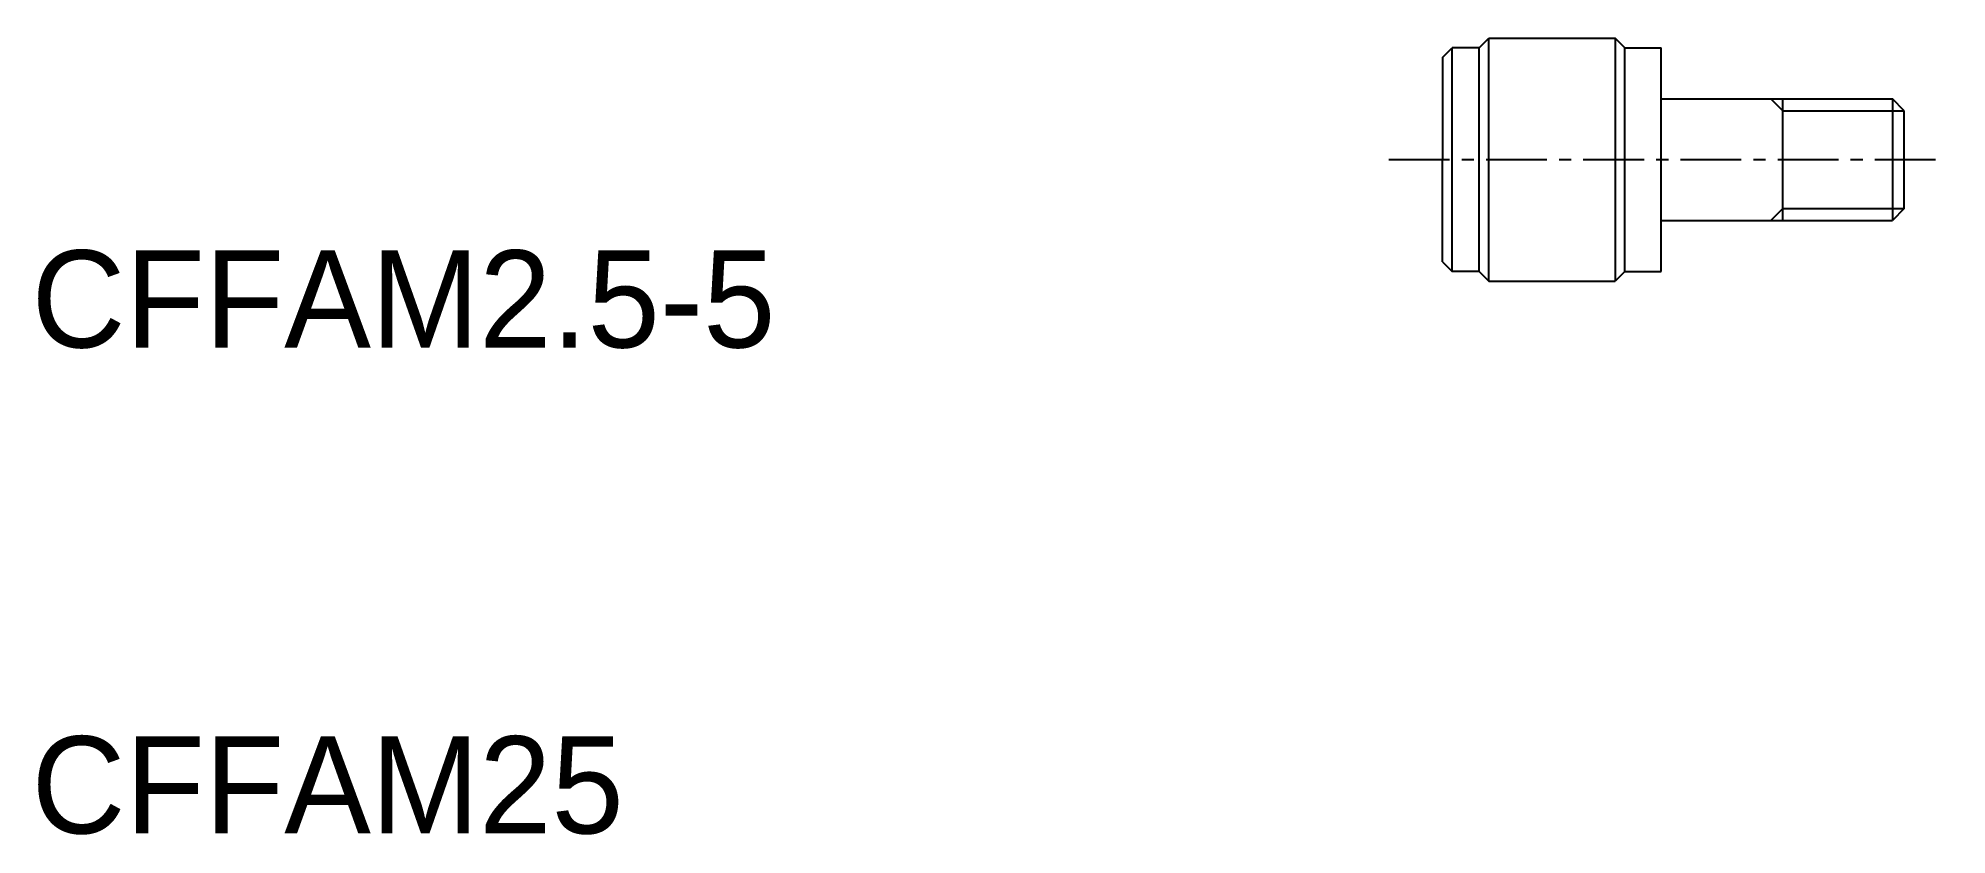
# Model space of a CAD drawing. Extents: x 134.2 to 173.5, y 110 to 126.4.
import ezdxf

# ---------------------------------------------------------------- set-up
doc = ezdxf.new("R2010")
doc.units = 0
doc.linetypes.add('CENTER', pattern=[2, 1.25, -0.25, 0.25, -0.25])
doc.layers.get('0').update_dxf_attribs({"linetype": 'CONTINUOUS'})
doc.layers.add('CENTER', color=1, linetype='CENTER')

msp = doc.modelspace()

# ---------------------------------------------------------------- linework, layer by layer
at = {"color": 7, "linetype": 'CONTINUOUS'}
for p, q in [((163.106, 125.961), (163.306, 126.161)), ((163.306, 121.561), (163.306, 126.161)), ((163.856, 126.161), (163.306, 126.161)), ((163.856, 126.161), (164.056, 126.361)), ((163.856, 121.561), (163.856, 126.161)), ((164.056, 121.361), (164.056, 126.361)), ((164.056, 126.361), (166.656, 126.361)), ((166.856, 126.161), (166.656, 126.361)), ((166.656, 126.361), (166.656, 121.361)), ((166.856, 121.561), (166.856, 126.161)), ((166.856, 126.161), (167.606, 126.161)), ((167.606, 121.561), (167.606, 126.161)), ((163.106, 125.961), (163.106, 123.861)), ((167.606, 125.111), (172.363, 125.111)), ((170.106, 122.611), (170.106, 125.111)), ((172.606, 124.868), (172.363, 125.111)), ((172.363, 125.111), (172.363, 122.611)), ((172.606, 122.855), (172.606, 124.868)), ((163.106, 121.761), (163.106, 123.861)), ((167.606, 122.611), (172.363, 122.611)), ((172.606, 122.855), (172.363, 122.611)), ((163.106, 121.761), (163.306, 121.561)), ((163.856, 121.561), (163.306, 121.561)), ((163.856, 121.561), (164.056, 121.361)), ((164.056, 121.361), (166.656, 121.361)), ((166.856, 121.561), (166.656, 121.361)), ((166.856, 121.561), (167.606, 121.561))]:
    msp.add_line(p, q, dxfattribs=at)
at = {"color": 3, "linetype": 'CONTINUOUS'}
for p, q in [((170.106, 124.868), (169.863, 125.111)), ((170.106, 124.868), (172.606, 124.868)), ((170.106, 122.855), (169.863, 122.611)), ((170.106, 122.855), (172.606, 122.855))]:
    msp.add_line(p, q, dxfattribs=at)
at = {"layer": 'CENTER', "color": 1, "linetype": 'CENTER'}
msp.add_line((162.002, 123.861), (173.482, 123.861), dxfattribs=at)

# ---------------------------------------------------------------- texts
at = {"color": 7, "linetype": 'CONTINUOUS'}
for s, p in [('CFFAM2.5-5', (134.072, 119.995)), ('CFFAM25', (134.072, 109.995))]:
    msp.add_text(s, height=2, dxfattribs=at).set_placement(p)

doc.saveas('drawing.dxf')
